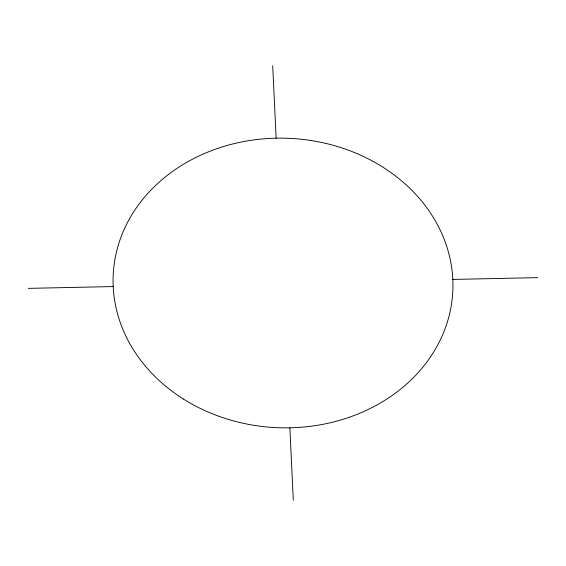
<?xml version="1.0" encoding="UTF-8"?>
<svg xmlns="http://www.w3.org/2000/svg" width="566" height="566" viewBox="0 0 566 566"><rect width="100%" height="100%" fill="white"/><g stroke="black" fill="none" stroke-linecap="round" stroke-linejoin="round"><path stroke-width="0.85" d="M28.3 288.363L113.2 286.573M452.8 279.427L537.7 277.637M272.706 65.783L276.137 138.189M289.863 427.811L293.294 500.217M183.434 399.037A169.991 144.79 2.8 0 0 452.05 300.072A169.991 144.79 2.8 0 0 213.524 149.891A169.991 144.79 2.8 0 0 183.434 399.037"/></g></svg>
